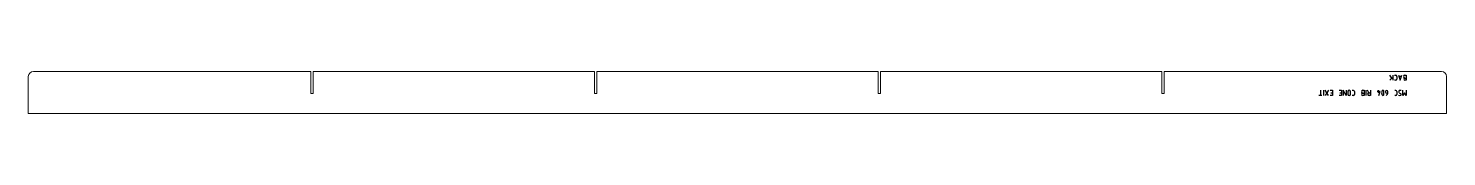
# Model space of a CAD drawing. Header units: millimetres. Extents: x 1 to 1701, y 0 to 50.
import ezdxf

# ---------------------------------------------------------------- set-up
doc = ezdxf.new("R2010")
doc.units = ezdxf.units.MM
doc.layers.add('IV_MARK_SURFACE', color=2, linetype='Continuous', lineweight=25)
doc.layers.add('IV_OUTER_PROFILE', color=7, linetype='Continuous', lineweight=5)

msp = doc.modelspace()

# ---------------------------------------------------------------- linework, layer by layer
at = {"layer": 'IV_MARK_SURFACE'}
for p, q in [((1635.6, 42), (1633.2, 45.7)), ((1633.2, 39.6), (1635.6, 42)), ((1635.6, 42), (1636.6, 43)), ((1636.6, 45.7), (1636.6, 43)), ((1636.6, 43), (1636.6, 39.6)), ((1638.7, 45.7), (1640, 45.7)), ((1640, 39.6), (1638.7, 39.6)), ((1641.4, 44.3), (1641.4, 40.9)), ((1643.4, 45.7), (1645.4, 39.6)), ((1646.8, 44), (1644.1, 44)), ((1645.4, 39.6), (1647.5, 45.7)), ((1651.2, 45.7), (1652.9, 45.7)), ((1651.2, 42.3), (1652.9, 42.3)), ((1652.9, 39.6), (1651.2, 39.6)), ((1652.9, 45.7), (1652.9, 42.3)), ((1652.9, 42.3), (1652.9, 39.6)), ((1549.9, 21.5), (1548.2, 21.5)), ((1549.9, 27.6), (1549.9, 21.5)), ((1551.6, 21.5), (1549.9, 21.5)), ((1553.6, 27.6), (1553.6, 21.5)), ((1557.7, 24.5), (1555.6, 27.6)), ((1557.7, 24.5), (1555.6, 21.5)), ((1559.7, 27.6), (1557.7, 24.5)), ((1559.7, 21.5), (1557.7, 24.5)), ((1561.7, 27.6), (1564.4, 27.6)), ((1564.4, 21.5), (1561.7, 21.5)), ((1564.4, 24.2), (1562.4, 24.2)), ((1564.4, 27.6), (1564.4, 24.2)), ((1564.4, 24.2), (1564.4, 21.5)), ((1572.6, 27.6), (1575.3, 27.6)), ((1575.3, 21.5), (1572.6, 21.5)), ((1575.3, 24.2), (1573.2, 24.2)), ((1575.3, 27.6), (1575.3, 24.2)), ((1575.3, 24.2), (1575.3, 21.5)), ((1580.7, 21.5), (1577.3, 27.6)), ((1577.3, 27.6), (1577.3, 21.5)), ((1580.7, 27.6), (1580.7, 21.5)), ((1582.7, 25.9), (1582.7, 23.2)), ((1586.1, 23.2), (1586.1, 25.9)), ((1588.2, 27.6), (1589.5, 27.6)), ((1589.5, 21.5), (1588.2, 21.5)), ((1590.9, 26.2), (1590.9, 22.8)), ((1600.7, 27.6), (1602.4, 27.6)), ((1600.7, 24.2), (1602.4, 24.2)), ((1602.4, 21.5), (1600.7, 21.5)), ((1602.4, 27.6), (1602.4, 24.2)), ((1602.4, 24.2), (1602.4, 21.5)), ((1604.4, 27.6), (1604.4, 21.5)), ((1607.8, 24.8), (1606.5, 27.6)), ((1608.2, 24.8), (1609.8, 24.8)), ((1609.8, 21.5), (1608.2, 21.5)), ((1609.8, 27.6), (1609.8, 24.8)), ((1609.8, 24.8), (1609.8, 21.5)), ((1619, 26.2), (1618, 26.2)), ((1619, 27.6), (1619, 26.2)), ((1621.4, 26.2), (1619, 26.2)), ((1619, 26.2), (1619, 24.8)), ((1620, 21.5), (1621.4, 26.2)), ((1628.1, 26.2), (1628.1, 25.5)), ((1629.5, 24.2), (1630.5, 24.2)), ((1630.9, 24.8), (1630.9, 26.2)), ((1639, 27.6), (1640.3, 27.6)), ((1640.3, 21.5), (1639, 21.5)), ((1641.7, 26.2), (1641.7, 22.8)), ((1644.4, 24.8), (1646.1, 23.8)), ((1648.8, 21.5), (1648.8, 27.6)), ((1650.9, 24.8), (1648.8, 21.5)), ((1652.9, 21.5), (1650.9, 24.8)), ((1652.9, 27.6), (1652.9, 21.5))]:
    msp.add_line(p, q, dxfattribs=at)
for centre, radius, start, end in [((1640, 44.3), 1.36, 0, 90), ((1640, 40.9), 1.36, 270, 0), ((1651.2, 44), 1.69, 90, 270), ((1651.2, 40.9), 1.36, 90, 270), ((1584.4, 25.9), 1.69, 0, 180), ((1584.4, 23.2), 1.69, 180, 0), ((1589.5, 26.2), 1.36, 0, 90), ((1589.5, 22.8), 1.36, 270, 0), ((1600.7, 25.9), 1.69, 90, 270), ((1600.7, 22.8), 1.36, 90, 270), ((1608.2, 23.2), 1.69, 90, 270), ((1631.9, 24.5), 8.54, 163.8661, 196.1339), ((1624.8, 26.5), 1.1, 23.0373, 156.9627), ((1624.8, 22.6), 1.1, 202.4119, 337.5881), ((1617.6, 24.5), 8.54, 343.8661, 16.1339), ((1629.5, 26.2), 1.36, 0, 180), ((1629.5, 25.5), 1.36, 180, 270), ((1627.3, 24.7), 3.52, 294.8942, 3.1783), ((1640.3, 26.2), 1.36, 0, 90), ((1640.3, 22.8), 1.36, 270, 0), ((1645.2, 26.1), 1.46, 92.3685, 239.559), ((1645.1, 24.3), 2.86, 241.7153, 298.2847), ((1645.5, 25.3), 2.28, 56.4174, 100.9627), ((1645.4, 22.7), 1.35, 319.6263, 59.2984)]:
    msp.add_arc(centre, radius, start, end, dxfattribs=at)
at = {"layer": 'IV_OUTER_PROFILE'}
for p, q in [((1.2, 0), (1.2, 44)), ((7.2, 50), (339.7, 50)), ((339.7, 24), (339.7, 50)), ((342.7, 50), (679.7, 50)), ((342.7, 50), (342.7, 24)), ((679.7, 24), (679.7, 50)), ((682.7, 50), (1019.7, 50)), ((682.7, 50), (682.7, 24)), ((1019.7, 24), (1019.7, 50)), ((1022.7, 50), (1359.7, 50)), ((1022.7, 50), (1022.7, 24)), ((1359.7, 24), (1359.7, 50)), ((1362.7, 50), (1695.2, 50)), ((1362.7, 50), (1362.7, 24)), ((1701.2, 44), (1701.2, 0)), ((342.7, 24), (339.7, 24)), ((682.7, 24), (679.7, 24)), ((1022.7, 24), (1019.7, 24)), ((1362.7, 24), (1359.7, 24)), ((1701.2, 0), (1.2, 0))]:
    msp.add_line(p, q, dxfattribs=at)
for centre, start, end in [((7.2, 44), 90, 180), ((1695.2, 44), 0, 90)]:
    msp.add_arc(centre, 6, start, end, dxfattribs=at)

doc.saveas('drawing.dxf')
